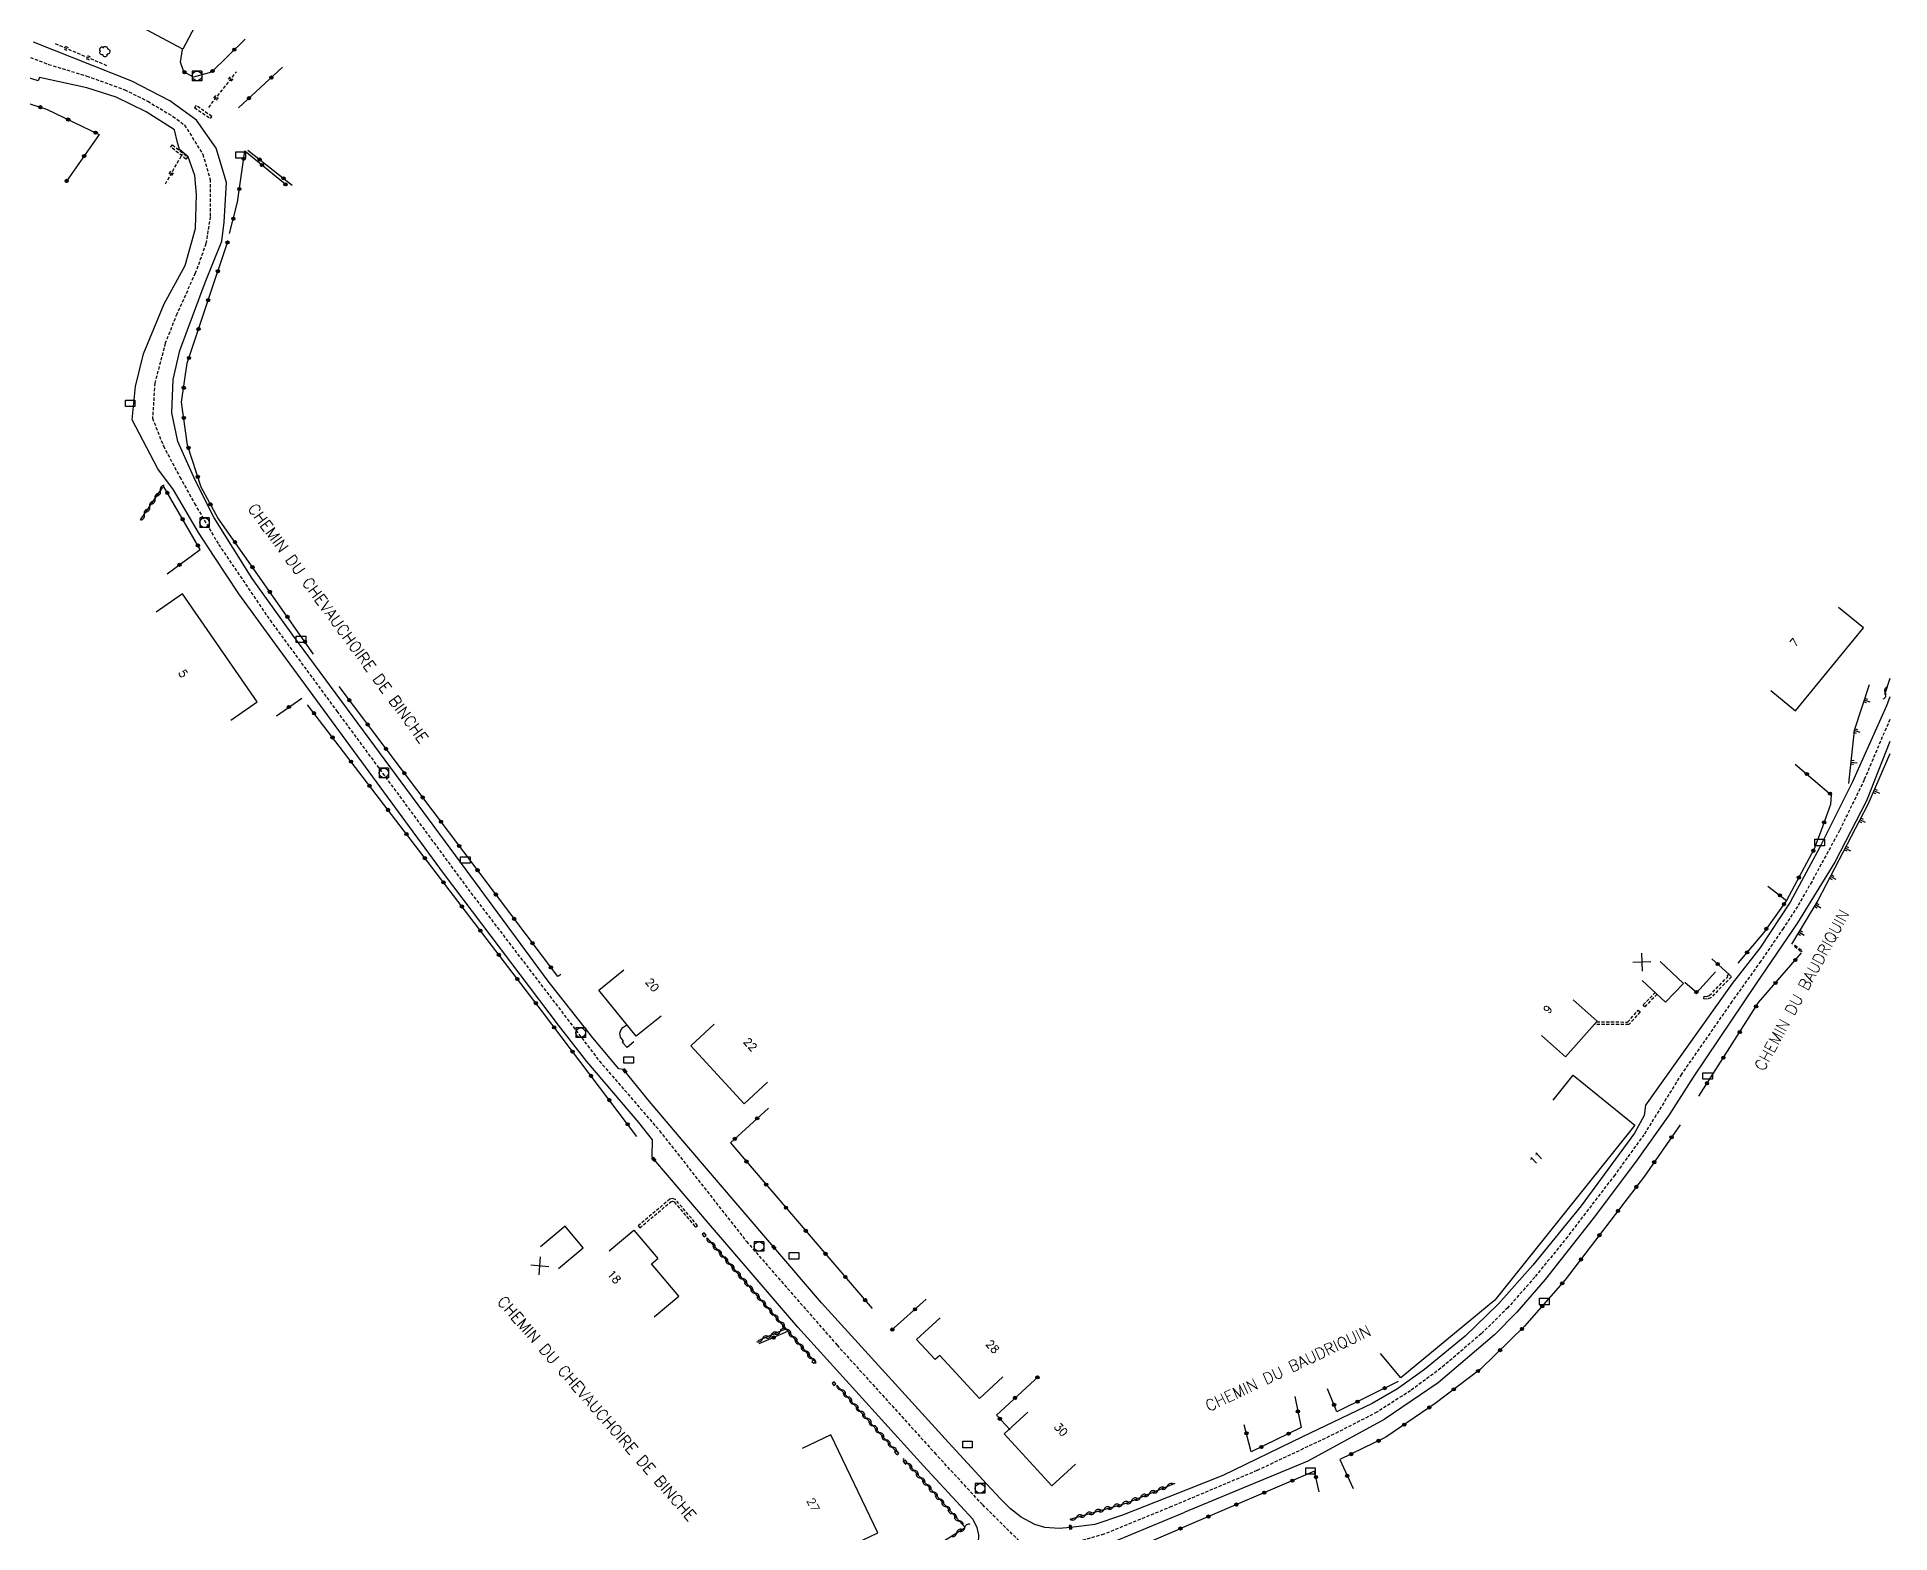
# Model space of a CAD drawing. Header units: millimetres. Extents: x 133000 to 134000, y 143000 to 144000.
# Drawn here: x 133710.6 to 134000, y 143188.6 to 143422.2 of the extents above; entities that cross this region are included whole.
import ezdxf
from ezdxf.enums import TextEntityAlignment as Align

# ---------------------------------------------------------------- set-up
doc = ezdxf.new("R2010")
doc.units = ezdxf.units.MM
doc.linetypes.add('DASHED', pattern=[0.75, 0.5, -0.25])
doc.layers.get('0').update_dxf_attribs({"linetype": 'CONTINUOUS'})
for name, color, linetype in [('W0001', 6, 'DASHED'), ('W0008', 7, 'CONTINUOUS'), ('W0100', 7, 'CONTINUOUS'), ('W0105', 7, 'CONTINUOUS'), ('W0112', 1, 'DASHED'), ('W0211', 2, 'CONTINUOUS'), ('W0220', 5, 'DASHED'), ('W0300', 7, 'CONTINUOUS'), ('W0310', 3, 'CONTINUOUS'), ('W0322', 7, 'CONTINUOUS'), ('W0400', 7, 'CONTINUOUS'), ('W0420', 7, 'CONTINUOUS'), ('W0989', 7, 'CONTINUOUS'), ('W0991', 7, 'CONTINUOUS'), ('W1471', 7, 'CONTINUOUS')]:
    doc.layers.add(name, color=color, linetype=linetype)
doc.styles.get("Standard").update_dxf_attribs({"font": 'romans.shx', "width": 0.85})

# ---------------------------------------------------------------- blocks, each defined once
blk = doc.blocks.new('T400')
for p, q in [((-0.15, 0.3), (0.15, 0.3)), ((-0.15, -0.25), (-0.15, 0.3)), ((-0.15, 0.15), (0.15, 0.15)), ((-0.15, 0), (0.15, 0)), ((0.15, 0.3), (0.15, -0.25)), ((-0.15, -0.15), (0.15, -0.15)), ((-0.15, -0.25), (-0.15, -0.3)), ((-0.15, -0.3), (0.15, -0.3)), ((0.15, -0.3), (0.15, -0.25))]:
    blk.add_line(p, q)
blk = doc.blocks.new('T420')
for p, q in [((0.75, 0.75), (-0.75, 0.75)), ((-0.75, 0.75), (-0.75, -0.75)), ((0.75, 0.75), (0.75, -0.75)), ((0.75, -0.75), (-0.75, -0.75))]:
    blk.add_line(p, q)
blk.add_ellipse((0, 0), major_axis=(-0.53, 0.53), ratio=1, start_param=3.926991, end_param=10.210176)
blk = doc.blocks.new('T1471')
at = {"color": 0, "linetype": 'Continuous', "flags": 128}
blk.add_lwpolyline([(-0.75, -0.5), (-0.75, 0.5), (0.75, 0.5), (0.75, -0.5), (-0.75, -0.5)], dxfattribs=at)
blk = doc.blocks.new('t310o')
at = {"color": 0, "linetype": 'Continuous'}
for centre, start, end in [((-0.5, 0.38), 216.8699, 323.1304), ((0.5, -0.37), 36.8699, 143.1303)]:
    blk.add_arc(centre, 0.625, start, end, dxfattribs=at)
blk = doc.blocks.new('t322o')
at = {"color": 0, "linetype": 'Continuous'}
for radius in [0.25, 0.15]:
    blk.add_circle((0, 0), radius, dxfattribs=at)
blk = doc.blocks.new('t220o')
at = {"color": 0, "linetype": 'Continuous'}
for p, q in [((-0.25, 0.25), (0.25, 0.25)), ((-0.25, -0.25), (0.25, -0.25))]:
    blk.add_line(p, q, dxfattribs=at)
blk = doc.blocks.new('t211o')
at = {"color": 0, "linetype": 'Continuous'}
for p, q in [((-0.29, 0.5), (-0.29, 0)), ((0, 1), (0, 0)), ((0.29, 0.5), (0.29, 0))]:
    blk.add_line(p, q, dxfattribs=at)
blk = doc.blocks.new('t991o')
at = {"color": 0, "linetype": 'Continuous'}
for p, q in [((-1, 1), (1, -1)), ((-1, -1), (1, 1))]:
    blk.add_line(p, q, dxfattribs=at)
blk = doc.blocks.new('T300')
for p, q in [((-0.8, 0.51), (-0.86, 0.34)), ((-0.86, 0.34), (-0.86, 0.17)), ((-0.86, 0.17), (-0.74, 0.06)), ((-0.69, 0.63), (-0.8, 0.51)), ((-0.8, -0.06), (-0.74, 0.06)), ((-0.74, 0.06), (-0.69, 0.11)), ((-0.57, 0.69), (-0.69, 0.63)), ((-0.46, 0.69), (-0.57, 0.69)), ((-0.29, 0.63), (-0.46, 0.69)), ((-0.29, 0.63), (-0.17, 0.74)), ((-0.23, 0.57), (-0.29, 0.63)), ((-0.17, 0.74), (-0.06, 0.8)), ((-0.06, 0.8), (0.06, 0.8)), ((0.06, 0.8), (0.23, 0.74)), ((0.23, 0.74), (0.34, 0.63)), ((0.34, 0.63), (0.4, 0.51)), ((0.46, 0.46), (0.34, 0.46)), ((0.4, 0.51), (0.4, 0.46)), ((0.57, 0.4), (0.46, 0.46)), ((0.57, 0.4), (0.69, 0.29)), ((0.69, 0.29), (0.74, 0.17)), ((0.74, 0.06), (0.69, -0.17)), ((0.74, 0.17), (0.74, 0.06)), ((-0.8, -0.17), (-0.8, -0.06)), ((-0.8, -0.23), (-0.8, -0.17)), ((-0.74, -0.34), (-0.8, -0.23)), ((-0.69, -0.4), (-0.74, -0.34)), ((-0.51, -0.46), (-0.69, -0.4)), ((-0.4, -0.46), (-0.51, -0.46)), ((-0.4, -0.46), (-0.34, -0.46)), ((-0.34, -0.46), (-0.34, -0.4)), ((-0.34, -0.51), (-0.34, -0.46)), ((-0.29, -0.63), (-0.34, -0.51)), ((-0.17, -0.74), (-0.29, -0.63)), ((-0.06, -0.8), (-0.17, -0.74)), ((0.06, -0.8), (-0.06, -0.8)), ((0.17, -0.74), (0.06, -0.8)), ((0.23, -0.69), (0.17, -0.74)), ((0.29, -0.46), (0.23, -0.46)), ((0.29, -0.63), (0.23, -0.69)), ((0.46, -0.4), (0.29, -0.46)), ((0.34, -0.51), (0.29, -0.63)), ((0.34, -0.51), (0.34, -0.46)), ((0.57, -0.34), (0.46, -0.4)), ((0.63, -0.29), (0.57, -0.34)), ((0.69, -0.17), (0.63, -0.29))]:
    blk.add_line(p, q)

msp = doc.modelspace()

# ---------------------------------------------------------------- linework, layer by layer
at = {"layer": 'W0001'}
for points in [[(133705.36, 143420.64), (133712.4, 143417.94), (133718.37, 143416.12), (133724.3, 143413.98), (133727.9, 143412.18), (133731.84, 143409.81), (133733.66, 143408.46), (133736.49, 143403.89), (133737.65, 143399.98), (133737.65, 143394.15), (133736.99, 143389.93), (133735.32, 143385.31), (133732.44, 143378.95), (133730.63, 143374.38), (133729.01, 143368.16), (133728.64, 143362.69), (133730.34, 143358.34), (133732.91, 143353.48), (133735.21, 143349.35), (133738.97, 143342.96), (133747, 143331.13), (133757.44, 143316.91), (133778.38, 143288.54), (133798.45, 143262.27), (133807.85, 143251.39), (133821.42, 143234.1), (133835.56, 143217.92), (133850.99, 143200.89)], [(134000, 143315.62), (133998.81, 143312.92), (133995.98, 143306.2), (133992.13, 143298.29), (133987.78, 143290.3), (133985.57, 143286.43), (133983.34, 143283.01), (133979.8, 143277.85), (133975.32, 143271.58), (133967.44, 143260.24), (133961.58, 143250.79), (133957.01, 143244.49), (133949.63, 143234.85), (133944.53, 143228.53), (133940.32, 143223.77), (133936.17, 143219.7), (133929.85, 143214.3), (133925.11, 143210.8), (133919.87, 143207.45), (133913.14, 143204), (133901.11, 143198.32), (133887.8, 143192.71)], [(133874.45, 143162), (133872.43, 143174.39), (133871.32, 143178.07), (133866.13, 143185.24), (133858.27, 143193.01), (133850.99, 143200.89)], [(133887.8, 143192.71), (133877.23, 143188.39), (133866.13, 143185.24), (133855.6, 143181.19), (133818.55, 143166.5), (133782.76, 143149.81), (133755.21, 143136.94), (133717.74, 143119.2), (133695.43, 143107.93), (133687.55, 143103.32), (133682.26, 143099.89), (133676.92, 143095.24), (133663.41, 143083.18)]]:
    msp.add_lwpolyline(points, dxfattribs=at)
at = {"layer": 'W0008'}
for points in [[(133852.94, 143202.7), (133833.13, 143224.53), (133825.68, 143233.2), (133811.48, 143249.83), (133806.26, 143255.98), (133802.42, 143260.72), (133802.17, 143260.99), (133801.5, 143261.07), (133797.4, 143265.89), (133790.46, 143274.77), (133776.88, 143293.16), (133750.57, 143328.79), (133744.2, 143337.67), (133738.29, 143347.1), (133735.31, 143352.98), (133732.6, 143359.05), (133731.64, 143363.53), (133731.86, 143368.7), (133732.89, 143373.26), (133736.89, 143383.85), (133739.49, 143390.32), (133739.82, 143393.27), (133740.2, 143399.51), (133738.61, 143404.86), (133735.53, 143409.2), (133731.33, 143412.23), (133725.4, 143415.29), (133710.04, 143421.39)], [(133849.04, 143199.08), (133829.41, 143220.75), (133815.47, 143236.95), (133806.93, 143246.96), (133806.67, 143247.32), (133806.75, 143249.96), (133804.58, 143252.7), (133796.47, 143262.21), (133792.03, 143267.9), (133774.11, 143291.64), (133747.83, 143327.4), (133742.11, 143335.26), (133738.25, 143341.1), (133735.83, 143344.83), (133731.93, 143351.5), (133729.48, 143354.76), (133725.46, 143362.4), (133725.98, 143367.62), (133727.24, 143372.73), (133730.46, 143380.52), (133733.72, 143386.53), (133735.36, 143392.3), (133735.53, 143397.6), (133735.26, 143400.59), (133734.19, 143403.5), (133732.88, 143404.64), (133732.55, 143405.76), (133732.07, 143407.71), (133727.65, 143410.51), (133722.96, 143412.8), (133718.37, 143414.28), (133711.01, 143415.9), (133710.78, 143415.36), (133707.2, 143416.49)], [(134000, 143319.17), (133999.47, 143317.75), (133994.17, 143305.9), (133989.03, 143295.69), (133984.41, 143287.1), (133979.66, 143279.92), (133975.38, 143274.38), (133961.81, 143255.41), (133961.64, 143253.77), (133960.11, 143251.05), (133951.77, 143239.7), (133944.21, 143230.39), (133938.86, 143224.39), (133933.66, 143219.31), (133927.33, 143214.11), (133923.11, 143211.1), (133919.14, 143208.79), (133908.23, 143203.58), (133895.82, 143197.58), (133887.26, 143194.17)], [(134000, 143312.21), (133996.34, 143302.95), (133991.37, 143293.36), (133985.58, 143283.85), (133979.12, 143274.4), (133969.25, 143259.79), (133965.53, 143253.89), (133960.25, 143246.48), (133953.64, 143237.71), (133946.17, 143228.16), (133941.74, 143223.05), (133938.24, 143219.53), (133929.42, 143212.02), (133921.02, 143206.33), (133909.1, 143199.82), (133889.86, 143191.82)], [(133887.26, 143194.17), (133880.12, 143191.38), (133875.82, 143189.91), (133873.31, 143189.58), (133872.01, 143189.45), (133870.27, 143189.31), (133868.02, 143189.44), (133866.44, 143189.89), (133864.33, 143191.04), (133862.67, 143192.36), (133861.08, 143193.9), (133858.88, 143196.26), (133852.94, 143202.7)], [(133849.04, 143199.08), (133856.74, 143190.73), (133857.41, 143189.44), (133857.67, 143188.28), (133857.62, 143187.04), (133857.28, 143185.84), (133856.68, 143184.87), (133855.5, 143183.88), (133852.52, 143182.68), (133852.52, 143182.68), (133842.78, 143178.86), (133833.52, 143175.25), (133816.82, 143168.04), (133814.08, 143166.78), (133775.47, 143148.77), (133766.67, 143144.64), (133745.86, 143134.86), (133719.9, 143122.64), (133719.34, 143122.37), (133710.48, 143118.07)], [(133876.05, 143162.3), (133875.52, 143167.04), (133874.65, 143173.26), (133873.65, 143178.27), (133873.89, 143181.48), (133875.08, 143183.87), (133876.76, 143185.7), (133878.86, 143187.23), (133889.86, 143191.82)]]:
    msp.add_lwpolyline(points, dxfattribs=at)
at = {"layer": 'W0100'}
for p, q in [((133981.38, 143320.16), (133985.25, 143317)), ((133806.56, 143230.62), (133807.54, 143231.45)), ((133810.83, 143225.58), (133806.56, 143230.62)), ((133807.01, 143222.35), (133810.83, 143225.58))]:
    msp.add_line(p, q, dxfattribs=at)
for points in [[(133735.73, 143424.71), (133733.37, 143420.3), (133710.01, 143432.78), (133714.29, 143441.28), (133710.46, 143443.27), (133717.56, 143456.87), (133721.99, 143454.56)], [(133740.89, 143315.52), (133745.01, 143318.37), (133733.34, 143335.23), (133729.23, 143332.38)], [(133985.25, 143317), (133995.85, 143329.96), (133991.97, 143333.13)], [(133808.07, 143269.32), (133804.19, 143266.17), (133798.35, 143273.36), (133802.23, 143276.51)], [(133964.11, 143277.85), (133967.75, 143274.42), (133964.96, 143271.46), (133961.32, 143274.89)], [(133950.53, 143271.84), (133954.27, 143268.52), (133949.32, 143262.94), (133945.58, 143266.26)], [(133824.71, 143259.01), (133821.03, 143255.61), (133812.7, 143264.64), (133816.37, 143268.03)], [(133947.38, 143256.18), (133950.52, 143260.06), (133960.14, 143252.27), (133938.29, 143224.93), (133923.6, 143212.79), (133920.42, 143216.64)], [(133792.07, 143229.91), (133795.91, 143233.12), (133793.09, 143236.48), (133789.26, 143233.27)], [(133799.98, 143232.64), (133803.8, 143235.86), (133807.54, 143231.45)], [(133861.47, 143212.96), (133857.79, 143209.58), (133851.6, 143216.29), (133850.89, 143215.66), (133847.98, 143218.79), (133851.64, 143222.2)], [(133872.8, 143199.32), (133869.12, 143195.94), (133861.65, 143204.06), (133865.34, 143207.45), (133865.34, 143207.45), (133865.34, 143207.45), (133865.34, 143207.45), (133865.34, 143207.45), (133865.34, 143207.45), (133865.34, 143207.45), (133865.34, 143207.45), (133865.34, 143207.45), (133865.34, 143207.45), (133865.34, 143207.45), (133865.34, 143207.45), (133865.34, 143207.45), (133865.34, 143207.45), (133865.34, 143207.45), (133865.34, 143207.45), (133865.34, 143207.45), (133865.34, 143207.45), (133865.34, 143207.45), (133865.34, 143207.45), (133865.34, 143207.45), (133865.34, 143207.45), (133865.34, 143207.45), (133865.34, 143207.45), (133865.34, 143207.45), (133865.34, 143207.45), (133865.34, 143207.45), (133865.34, 143207.45), (133865.34, 143207.45), (133865.34, 143207.45), (133865.34, 143207.45), (133865.34, 143207.45), (133865.34, 143207.45), (133865.34, 143207.45), (133865.34, 143207.45), (133865.34, 143207.45), (133865.34, 143207.45), (133865.34, 143207.45), (133865.34, 143207.45), (133865.34, 143207.45), (133865.34, 143207.45), (133865.34, 143207.45), (133865.34, 143207.45), (133865.34, 143207.45), (133865.34, 143207.45), (133865.34, 143207.45), (133865.34, 143207.45), (133865.34, 143207.45), (133865.34, 143207.45), (133865.34, 143207.45), (133865.34, 143207.45), (133865.34, 143207.45), (133865.34, 143207.45), (133865.34, 143207.45), (133865.34, 143207.45), (133865.34, 143207.45), (133865.34, 143207.45), (133865.34, 143207.45), (133865.34, 143207.45), (133865.34, 143207.45), (133865.34, 143207.45), (133865.34, 143207.45), (133865.34, 143207.45), (133865.34, 143207.45), (133865.34, 143207.45), (133865.34, 143207.45), (133865.34, 143207.45), (133865.34, 143207.45), (133865.34, 143207.45), (133865.34, 143207.45), (133865.34, 143207.45), (133865.34, 143207.45), (133865.34, 143207.45), (133865.34, 143207.45), (133865.34, 143207.45), (133865.34, 143207.45), (133865.34, 143207.45), (133865.34, 143207.45), (133865.34, 143207.45), (133865.34, 143207.45), (133865.34, 143207.45), (133865.34, 143207.45), (133865.34, 143207.45), (133865.34, 143207.45), (133865.34, 143207.45), (133865.34, 143207.45), (133865.34, 143207.45), (133865.34, 143207.45), (133865.34, 143207.45), (133865.34, 143207.45), (133865.34, 143207.45), (133865.34, 143207.45), (133865.34, 143207.45), (133865.34, 143207.45), (133865.34, 143207.45), (133865.34, 143207.45), (133865.34, 143207.45), (133865.34, 143207.45), (133865.34, 143207.45), (133865.34, 143207.45), (133865.34, 143207.45), (133865.34, 143207.45), (133865.34, 143207.45), (133865.34, 143207.45), (133865.34, 143207.45), (133865.34, 143207.45), (133865.34, 143207.45), (133865.34, 143207.45), (133865.34, 143207.45), (133865.34, 143207.45), (133865.34, 143207.45), (133865.34, 143207.45), (133865.34, 143207.45), (133865.34, 143207.45), (133865.34, 143207.45), (133865.34, 143207.45), (133865.34, 143207.45)], [(133837.43, 143186.45), (133841.94, 143188.61), (133834.61, 143203.92), (133830.1, 143201.76)]]:
    msp.add_lwpolyline(points, dxfattribs=at)
at = {"layer": 'W0105'}
msp.add_line((133803.82, 143265.29), (133802.77, 143264.38), dxfattribs=at)
msp.add_lwpolyline([(133802.77, 143264.38), (133802.01, 143265.25), (133802.19, 143265.38), (133801.73, 143266.02), (133801.63, 143266.62), (133801.84, 143267.2), (133802.12, 143267.53), (133802.72, 143267.93)], dxfattribs=at)
at = {"layer": 'W0112'}
for p, q in [((133735.22, 143411.18), (133737.69, 143409.48)), ((133737.69, 143409.48), (133737.92, 143409.81)), ((133731.76, 143405.35), (133734.12, 143403.46)), ((133734.12, 143403.46), (133733.87, 143403.15)), ((133985.2, 143280.39), (133986.25, 143279.52)), ((133986.25, 143279.52), (133986.13, 143279.35)), ((133961.45, 143271.05), (133963.33, 143272.99)), ((133961.73, 143270.77), (133961.45, 143271.05)), ((133963.62, 143272.72), (133961.73, 143270.77)), ((133971.43, 143271.95), (133970.93, 143272)), ((133959.2, 143267.98), (133953.83, 143268.02)), ((133954.18, 143268.41), (133959.02, 143268.38)), ((133960.98, 143269.95), (133959.2, 143267.98)), ((133809.46, 143240.72), (133804.48, 143236.54)), ((133814.79, 143235.44), (133814.48, 143235.19)), ((133815.1, 143235.07), (133814.79, 143235.44)), ((133831.93, 143215.66), (133831.64, 143215.39)), ((133832.21, 143215.34), (133831.93, 143215.66)), ((133835.09, 143212.21), (133834.78, 143211.95)), ((133835.37, 143211.89), (133835.09, 143212.21)), ((133844.84, 143201.5), (133844.53, 143201.25)), ((133845.21, 143201.05), (133844.84, 143201.5)), ((133846.15, 143200.02), (133845.86, 143199.75)), ((133846.51, 143199.61), (133846.15, 143200.02))]:
    msp.add_line(p, q, dxfattribs=at)
for points in [[(133737.92, 143409.81), (133735.45, 143411.51), (133735.22, 143411.18)], [(133733.87, 143403.15), (133731.51, 143405.04), (133731.76, 143405.35)], [(133985.2, 143280.39), (133985.08, 143280.21), (133986.13, 143279.35)], [(133970.93, 143272), (133970.97, 143272.4), (133971.38, 143272.36), (133971.79, 143272.5), (133974.67, 143275.45)], [(133974.85, 143275.84), (133975.24, 143275.45), (133972.01, 143272.16), (133971.43, 143271.95)], [(133974.67, 143275.45), (133974.56, 143275.56), (133974.85, 143275.84)], [(133959.02, 143268.38), (133960.69, 143270.21), (133960.98, 143269.95)], [(133804.48, 143236.54), (133804.73, 143236.23), (133809.63, 143240.35), (133809.85, 143240.39), (133810.12, 143240.28)], [(133813.78, 143236.6), (133810.36, 143240.61), (133809.9, 143240.8), (133809.46, 143240.72)], [(133810.12, 143240.28), (133813.47, 143236.34), (133813.78, 143236.6)], [(133814.48, 143235.19), (133814.8, 143234.81), (133815.1, 143235.07)], [(133831.64, 143215.39), (133831.91, 143215.08), (133832.21, 143215.34)], [(133834.78, 143211.95), (133835.06, 143211.63), (133835.37, 143211.89)], [(133844.53, 143201.25), (133844.9, 143200.8), (133845.21, 143201.05)], [(133845.86, 143199.75), (133846.22, 143199.35), (133846.51, 143199.61)]]:
    msp.add_lwpolyline(points, dxfattribs=at)
at = {"layer": 'W0211'}
for points in [[(133996.73, 143321.02), (133994.4, 143313.89), (133993.54, 143305.61)], [(134000, 143310.26), (133996.55, 143302.35), (133988.76, 143287.38), (133984.64, 143280.53)]]:
    msp.add_lwpolyline(points, dxfattribs=at)
at = {"layer": 'W0220'}
for p, q in [((133713.43, 143421.2), (133721.51, 143417.75)), ((133737.42, 143411.22), (133741.77, 143416.79)), ((133730.65, 143399.28), (133733.3, 143403.9))]:
    msp.add_line(p, q, dxfattribs=at)
at = {"layer": 'W0310'}
for p, q in [((133726.79, 143346.8), (133730.25, 143351.89)), ((133827.59, 143220.49), (133823.16, 143218.58)), ((133835.54, 143211.68), (133844.65, 143201.46))]:
    msp.add_line(p, q, dxfattribs=at)
for points in [[(134000, 143322.01), (133999.15, 143319.48)], [(133815.2, 143234.69), (133827.58, 143220.49), (133831.71, 143215.68)], [(133830.27, 143183.81), (133830.27, 143183.81), (133830.27, 143183.81), (133830.27, 143183.81), (133830.27, 143183.81), (133830.27, 143183.81), (133830.27, 143183.81), (133830.27, 143183.81), (133830.27, 143183.81), (133830.27, 143183.81), (133830.27, 143183.81), (133830.27, 143183.81), (133830.27, 143183.81), (133830.27, 143183.81), (133830.27, 143183.81), (133830.27, 143183.81), (133832.7, 143177.57), (133842.07, 143180.98), (133855.54, 143189.42), (133846.55, 143199.48)], [(133871.99, 143190.73), (133871.99, 143190.73), (133871.99, 143190.73), (133871.99, 143190.73), (133871.99, 143190.73), (133871.99, 143190.73), (133871.99, 143190.73), (133871.99, 143190.73), (133871.99, 143190.73), (133871.99, 143190.73), (133871.99, 143190.73), (133871.99, 143190.73), (133871.99, 143190.73), (133871.99, 143190.73), (133871.99, 143190.73), (133871.99, 143190.73), (133871.99, 143190.73), (133871.99, 143190.73), (133880.89, 143193.32), (133888.38, 143196.36)], [(133871.99, 143190.73), (133871.99, 143190.73), (133871.99, 143190.73), (133871.99, 143190.73), (133871.99, 143190.73), (133871.99, 143190.73), (133871.99, 143190.73), (133871.99, 143190.73), (133871.99, 143190.73), (133871.99, 143190.73), (133871.99, 143190.73), (133871.99, 143190.73), (133871.99, 143190.73), (133871.99, 143190.73), (133871.99, 143190.73), (133871.99, 143190.73), (133871.99, 143190.73), (133871.99, 143190.73), (133871.99, 143190.73), (133871.99, 143190.73), (133871.99, 143190.73), (133871.99, 143190.73), (133871.99, 143190.73), (133871.99, 143190.73), (133871.99, 143190.73), (133871.99, 143190.73), (133871.99, 143190.73), (133871.99, 143190.73), (133871.99, 143190.73), (133871.99, 143190.73), (133871.99, 143190.73), (133871.99, 143190.73), (133871.99, 143190.73), (133871.99, 143190.73), (133871.99, 143190.73), (133871.99, 143190.73), (133871.99, 143190.73), (133871.99, 143190.73), (133871.99, 143190.73), (133871.99, 143190.73), (133871.99, 143190.73), (133871.99, 143190.73), (133871.99, 143190.73), (133871.99, 143190.73), (133871.99, 143190.73), (133871.99, 143190.73), (133871.99, 143190.73), (133871.99, 143190.73), (133871.99, 143190.73), (133871.99, 143190.73), (133871.99, 143190.73), (133871.99, 143190.73), (133871.99, 143190.73), (133871.99, 143190.73), (133871.99, 143190.73), (133871.99, 143190.73), (133871.99, 143190.73), (133871.99, 143190.73), (133871.99, 143190.73), (133871.99, 143190.73), (133871.99, 143190.73), (133871.99, 143190.73), (133871.99, 143190.73), (133871.99, 143190.73), (133871.99, 143190.73), (133871.99, 143190.73), (133871.99, 143190.73), (133871.99, 143190.73), (133871.99, 143190.73), (133871.99, 143190.73), (133871.99, 143190.73), (133871.99, 143190.73), (133871.99, 143190.73), (133871.99, 143190.73), (133871.99, 143190.73), (133871.99, 143190.73), (133871.99, 143190.73), (133871.99, 143190.73), (133871.99, 143190.73), (133871.99, 143190.73), (133871.99, 143190.73), (133871.99, 143190.73), (133871.99, 143190.73), (133871.99, 143190.73), (133871.99, 143190.73), (133871.99, 143190.73), (133871.99, 143190.73), (133871.99, 143190.73), (133871.99, 143190.73), (133871.99, 143190.73), (133871.99, 143190.73), (133871.99, 143190.73), (133871.99, 143190.73), (133871.99, 143190.73), (133871.99, 143190.73), (133871.99, 143190.73), (133871.99, 143190.73), (133871.99, 143190.73), (133871.99, 143190.73), (133871.99, 143190.73), (133871.99, 143190.73)]]:
    msp.add_lwpolyline(points, dxfattribs=at)
at = {"layer": 'W0322'}
for p, q in [((133748.96, 143417.48), (133742.07, 143411.14)), ((133743.51, 143404.54), (133750.45, 143399.08)), ((133753.81, 143325.83), (133738.83, 143347.14)), ((133748, 143316.21), (133751.94, 143318.97)), ((133980.93, 143289.6), (133983.87, 143287.37)), ((133974.85, 143275.84), (133972.18, 143278.27)), ((133849.5, 143225.1), (133844.03, 143220.21)), ((133827.84, 143220.04), (133823.35, 143218.11))]:
    msp.add_line(p, q, dxfattribs=at)
for points in [[(133743.12, 143421.89), (133737.83, 143416.71), (133735.06, 143415.96), (133733.52, 143416.77), (133733.01, 143418.29), (133733.35, 143420.31)], [(133649.17, 143382.77), (133646.76, 143387.36), (133670.28, 143396.16), (133678.92, 143399.99), (133684.42, 143403.02), (133689.5, 143406.35), (133694.78, 143410.18), (133701.93, 143415.83), (133704.82, 143414.91), (133706.52, 143412.73), (133712.09, 143410.93), (133720.32, 143407.01), (133715.22, 143399.71)], [(133740.69, 143391.52), (133741.91, 143396.41), (133743.05, 143404.43), (133749.66, 143399)], [(133738.83, 143347.14), (133736.22, 143351.92), (133734.12, 143358.46), (133733.19, 143365.18), (133734.08, 143371.29), (133736.92, 143379.87), (133740.45, 143390.43)], [(133730.95, 143338.39), (133736.1, 143342.16), (133730.36, 143352.06)], [(133792.42, 143275.79), (133791.94, 143275.48), (133757.78, 143320.76)], [(133804.3, 143250.52), (133789.53, 143269.99), (133772.28, 143292.55), (133752.86, 143317.93)], [(133985.22, 143308.67), (133990.83, 143303.88), (133990.74, 143302.35), (133989.31, 143298.45), (133988.18, 143295.41), (133983.87, 143287.37), (133980.23, 143282.29), (133976.26, 143277.55)], [(133970.15, 143256.82), (133979.48, 143271.41), (133986.21, 143279.21)], [(133967.98, 143274.62), (133969.85, 143272.98), (133972.74, 143276.24)], [(133824.84, 143254.95), (133818.91, 143249.5), (133841.05, 143223.66)], [(133967.24, 143252.34), (133961.68, 143244.3), (133949.29, 143228.12), (133942.95, 143220.86), (133936.04, 143214.17), (133928.95, 143208.8), (133921.29, 143203.55), (133914.09, 143200.05), (133916.15, 143195.52)], [(133862.6, 143204.67), (133860.44, 143207.01), (133867.06, 143213.08), (133867.06, 143213.08), (133867.06, 143213.08), (133867.06, 143213.08), (133867.06, 143213.08), (133867.06, 143213.08), (133867.06, 143213.08), (133867.06, 143213.08), (133867.06, 143213.08), (133867.06, 143213.08), (133867.06, 143213.08), (133867.06, 143213.08), (133867.06, 143213.08), (133867.06, 143213.08), (133867.06, 143213.08), (133867.06, 143213.08), (133867.06, 143213.08), (133867.06, 143213.08), (133867.06, 143213.08), (133867.06, 143213.08), (133867.06, 143213.08), (133867.06, 143213.08), (133867.06, 143213.08), (133867.06, 143213.08), (133867.06, 143213.08), (133867.06, 143213.08), (133867.06, 143213.08), (133867.06, 143213.08), (133867.06, 143213.08), (133867.06, 143213.08), (133867.06, 143213.08), (133867.06, 143213.08), (133867.06, 143213.08), (133867.06, 143213.08), (133867.06, 143213.08), (133867.06, 143213.08), (133867.06, 143213.08), (133867.06, 143213.08), (133867.06, 143213.08), (133867.06, 143213.08), (133867.06, 143213.08), (133867.06, 143213.08), (133867.06, 143213.08), (133867.06, 143213.08), (133867.06, 143213.08), (133867.06, 143213.08), (133867.06, 143213.08), (133867.06, 143213.08), (133867.06, 143213.08), (133867.06, 143213.08), (133867.06, 143213.08), (133867.06, 143213.08), (133867.06, 143213.08), (133867.06, 143213.08), (133867.06, 143213.08), (133867.06, 143213.08), (133867.06, 143213.08), (133867.06, 143213.08), (133867.06, 143213.08), (133867.06, 143213.08), (133867.06, 143213.08), (133867.06, 143213.08), (133867.06, 143213.08), (133867.06, 143213.08), (133867.06, 143213.08), (133867.06, 143213.08), (133867.06, 143213.08), (133867.06, 143213.08), (133867.06, 143213.08), (133867.06, 143213.08), (133867.06, 143213.08), (133867.06, 143213.08), (133867.06, 143213.08), (133867.06, 143213.08), (133867.06, 143213.08), (133867.06, 143213.08), (133867.06, 143213.08), (133867.06, 143213.08), (133867.06, 143213.08), (133867.06, 143213.08), (133867.06, 143213.08), (133867.06, 143213.08), (133867.06, 143213.08), (133867.06, 143213.08), (133867.06, 143213.08), (133867.06, 143213.08), (133867.06, 143213.08), (133867.06, 143213.08), (133867.06, 143213.08), (133867.06, 143213.08), (133867.06, 143213.08), (133867.06, 143213.08), (133867.06, 143213.08), (133867.06, 143213.08), (133867.06, 143213.08), (133867.06, 143213.08), (133867.06, 143213.08), (133867.06, 143213.08), (133867.06, 143213.08)], [(133867.06, 143213.08), (133867.06, 143213.08), (133867.06, 143213.08), (133867.06, 143213.08), (133867.06, 143213.08), (133867.06, 143213.08), (133867.06, 143213.08), (133867.06, 143213.08), (133867.06, 143213.08), (133867.06, 143213.08), (133867.06, 143213.08), (133867.06, 143213.08), (133867.06, 143213.08), (133867.06, 143213.08), (133867.06, 143213.08), (133867.06, 143213.08), (133867.06, 143213.08), (133867.06, 143213.08), (133867.06, 143213.08), (133867.06, 143213.08)], [(133907.04, 143209.9), (133908.06, 143205.07), (133900.26, 143201.24), (133899.15, 143205.45)], [(133923.2, 143212.26), (133913.62, 143207.5), (133912.18, 143211.12)], [(133910.86, 143194.99), (133910.15, 143198.24), (133889.1, 143189.25)], [(133890.74, 143190.04), (133890.74, 143190.04), (133890.74, 143190.04), (133890.74, 143190.04), (133890.74, 143190.04), (133890.74, 143190.04), (133890.74, 143190.04), (133890.74, 143190.04), (133890.74, 143190.04), (133890.74, 143190.04), (133890.74, 143190.04), (133890.74, 143190.04), (133890.74, 143190.04), (133890.74, 143190.04), (133890.74, 143190.04), (133890.74, 143190.04), (133890.74, 143190.04), (133890.74, 143190.04), (133890.74, 143190.04), (133890.74, 143190.04)], [(133880.09, 143185.37), (133889.1, 143189.25), (133889.1, 143189.25), (133889.1, 143189.25), (133889.1, 143189.25), (133889.1, 143189.25), (133889.1, 143189.25), (133889.1, 143189.25), (133889.1, 143189.25), (133889.1, 143189.25), (133889.1, 143189.25), (133889.1, 143189.25), (133889.1, 143189.25), (133889.1, 143189.25), (133889.1, 143189.25), (133889.1, 143189.25), (133889.1, 143189.25), (133889.1, 143189.25), (133889.1, 143189.25), (133889.1, 143189.25), (133889.1, 143189.25), (133889.1, 143189.25), (133889.1, 143189.25), (133889.1, 143189.25), (133889.1, 143189.25), (133889.1, 143189.25), (133889.1, 143189.25), (133889.1, 143189.25), (133889.1, 143189.25), (133889.1, 143189.25), (133889.1, 143189.25), (133889.1, 143189.25), (133889.1, 143189.25), (133889.1, 143189.25), (133889.1, 143189.25), (133889.1, 143189.25), (133889.1, 143189.25), (133889.1, 143189.25), (133889.1, 143189.25), (133889.1, 143189.25), (133889.1, 143189.25), (133889.1, 143189.25), (133889.1, 143189.25), (133889.1, 143189.25), (133889.1, 143189.25), (133889.1, 143189.25), (133889.1, 143189.25), (133889.1, 143189.25), (133889.1, 143189.25), (133889.1, 143189.25), (133889.1, 143189.25), (133889.1, 143189.25), (133889.1, 143189.25), (133889.1, 143189.25), (133889.1, 143189.25), (133889.1, 143189.25), (133889.1, 143189.25), (133889.1, 143189.25), (133889.1, 143189.25), (133889.1, 143189.25), (133889.1, 143189.25), (133889.1, 143189.25), (133889.1, 143189.25), (133889.1, 143189.25), (133889.1, 143189.25), (133889.1, 143189.25), (133889.1, 143189.25), (133889.1, 143189.25), (133889.1, 143189.25), (133889.1, 143189.25), (133889.1, 143189.25), (133889.1, 143189.25), (133889.1, 143189.25), (133889.1, 143189.25), (133889.1, 143189.25), (133889.1, 143189.25), (133889.1, 143189.25), (133889.1, 143189.25), (133889.1, 143189.25), (133889.1, 143189.25), (133889.1, 143189.25), (133889.1, 143189.25), (133889.1, 143189.25), (133889.1, 143189.25), (133889.1, 143189.25), (133889.1, 143189.25), (133889.1, 143189.25), (133889.1, 143189.25), (133889.1, 143189.25), (133889.1, 143189.25), (133889.1, 143189.25), (133889.1, 143189.25), (133889.1, 143189.25), (133889.1, 143189.25), (133889.1, 143189.25), (133889.1, 143189.25), (133889.1, 143189.25)]]:
    msp.add_lwpolyline(points, dxfattribs=at)

# ---------------------------------------------------------------- block references
at = {"layer": 'W0211'}
for p, rotation in [((133995.96, 143318.65), 251.8545299990128), ((133994.4, 143313.89), 251.8545299990128), ((133993.88, 143308.92), 264.0682076986095), ((133997.48, 143304.48), 246.4198606339374), ((133995.31, 143299.98), 242.5268939723073), ((133993.01, 143295.54), 242.5268939723073), ((133990.7, 143291.1), 242.5268939723073), ((133988.35, 143286.69), 238.9293556517393), ((133985.77, 143282.41), 238.9293556517393)]:
    msp.add_blockref('t211o', p, dxfattribs=dict(at, rotation=rotation))
at = {"layer": 'W0220'}
for p, rotation in [((133715.15, 143420.46), 336.8349011994327), ((133718.6, 143418.99), 336.8349011994327), ((133718.6, 143418.99), 336.8349011994327), ((133718.6, 143418.99), 336.8349011994327), ((133718.6, 143418.99), 336.8349011994327), ((133718.6, 143418.99), 336.8349011994327), ((133718.6, 143418.99), 336.8349011994327), ((133740.88, 143415.65), 52.0318127623346), ((133740.88, 143415.65), 52.0318127623346), ((133740.88, 143415.65), 52.0318127623346), ((133740.88, 143415.65), 52.0318127623346), ((133740.88, 143415.65), 52.0318127623346), ((133740.88, 143415.65), 52.0318127623346), ((133738.58, 143412.7), 52.0318127623346), ((133731.58, 143400.91), 60.22705575271332)]:
    msp.add_blockref('t220o', p, dxfattribs=dict(at, rotation=rotation))
at = {"layer": 'W0300'}
msp.add_blockref('T300', (133721.22, 143419.91), dxfattribs=at)
at = {"layer": 'W0310'}
for p, rotation in [((133729.88, 143351.35), 55.83197120857822), ((133728.2, 143348.86), 55.83197120857822), ((133729.04, 143350.11), 55.83197120857822), ((133727.35, 143347.62), 55.83197120857822), ((133999.26, 143319.8), 251.4818612721735), ((133815.86, 143233.94), 311.0924821493807), ((133816.84, 143232.81), 311.0924821493807), ((133817.83, 143231.68), 311.0924821493807), ((133818.81, 143230.55), 311.0924821493807), ((133819.8, 143229.42), 311.0924821493807), ((133820.79, 143228.29), 311.0924821493807), ((133821.77, 143227.15), 311.0924821493807), ((133822.76, 143226.02), 311.0924821493807), ((133823.74, 143224.89), 311.0924821493807), ((133824.73, 143223.76), 311.0924821493807), ((133825.71, 143222.63), 311.0924821493807), ((133826.7, 143221.5), 311.0924821493807), ((133823.91, 143218.9), 203.2843866467244), ((133825.29, 143219.5), 203.2843866467244), ((133826.67, 143220.09), 203.2843866467244), ((133827.68, 143220.37), 310.6101210671843), ((133828.66, 143219.23), 310.6101210671843), ((133829.64, 143218.09), 310.6101210671843), ((133830.61, 143216.96), 310.6101210671843), ((133831.59, 143215.82), 310.6101210671843), ((133836.2, 143210.93), 311.7179795271259), ((133837.2, 143209.82), 311.7179795271259), ((133838.2, 143208.7), 311.7179795271259), ((133839.2, 143207.58), 311.7179795271259), ((133840.2, 143206.46), 311.7179795271259), ((133841.2, 143205.34), 311.7179795271259), ((133842.2, 143204.22), 311.7179795271259), ((133843.19, 143203.1), 311.7179795271259), ((133844.19, 143201.98), 311.7179795271259), ((133846.59, 143199.45), 131.7705136863678), ((133847.59, 143198.33), 131.7705136863678), ((133848.59, 143197.21), 131.7705136863678), ((133849.59, 143196.09), 131.7705136863678), ((133850.59, 143194.97), 131.7705136863678), ((133885.73, 143195.29), 22.1251832272386), ((133887.12, 143195.86), 22.1251832272386), ((133851.58, 143193.85), 131.7705136863678), ((133852.58, 143192.73), 131.7705136863678), ((133877.27, 143192.27), 16.22033343259055), ((133878.71, 143192.69), 16.22033343259055), ((133880.15, 143193.11), 16.22033343259055), ((133881.57, 143193.6), 22.1251832272386), ((133882.96, 143194.16), 22.1251832272386), ((133884.35, 143194.73), 22.1251832272386), ((133853.58, 143191.61), 131.7705136863678), ((133854.58, 143190.49), 131.7705136863678), ((133855.49, 143189.39), 32.04656072366441), ((133872.95, 143191.01), 16.22033343259055), ((133874.39, 143191.43), 16.22033343259055), ((133875.83, 143191.85), 16.22033343259055), ((133854.22, 143188.59), 32.04656072366441)]:
    msp.add_blockref('t310o', p, dxfattribs=dict(at, rotation=rotation))
at = {"layer": 'W0322'}
for p, rotation in [((133741.42, 143420.23), 224.3977865219866), ((133733.64, 143416.71), 152.0958353368302), ((133738.02, 143416.9), 224.3977865219866), ((133747.21, 143415.88), 222.658839457215), ((133743.72, 143412.66), 222.658839457215), ((133711.13, 143411.24), 342.0701017067179), ((133715.46, 143409.32), 334.5308392233818), ((133719.75, 143407.28), 334.5308392233818), ((133717.96, 143403.63), 234.9975319217344), ((133742.87, 143403.18), 81.93483422084039), ((133745.38, 143403.07), 321.7771678900358), ((133745.74, 143402.22), 320.6058998662875), ((133715.23, 143399.74), 234.9975319217344), ((133742.2, 143398.47), 81.93483422084039), ((133749.11, 143400.14), 321.7771678900358), ((133749.41, 143399.2), 320.6058998662875), ((133741.27, 143393.83), 75.93353717362452), ((133740.35, 143390.12), 71.50970371359811), ((133738.84, 143385.62), 71.50970371359811), ((133737.33, 143381.11), 71.50970371359811), ((133735.84, 143376.6), 71.6694183397542), ((133734.34, 143372.09), 71.6694183397542), ((133733.52, 143367.43), 81.73994877137224), ((133733.53, 143362.72), 97.8496404138131), ((133734.26, 143358.04), 107.7892427883697), ((133735.71, 143353.51), 107.7892427883697), ((133730.96, 143351.01), 120.1242296791165), ((133737.69, 143349.22), 118.6918002923636), ((133733.35, 143346.9), 120.1242296791165), ((133735.73, 143342.8), 120.1242296791165), ((133741.52, 143343.32), 125.1131979378341), ((133732.86, 143339.79), 36.1883022222427), ((133744.25, 143339.43), 125.1131979378341), ((133746.98, 143335.55), 125.1131979378341), ((133749.72, 143331.66), 125.1131979378341), ((133752.45, 143327.77), 125.1131979378341), ((133749.94, 143317.57), 35.04939613222432), ((133759.39, 143318.63), 127.0312079528781), ((133753.87, 143316.6), 127.4282210050147), ((133762.25, 143314.84), 127.0312079528781), ((133756.76, 143312.83), 127.4282210050147), ((133765.11, 143311.05), 127.0312079528781), ((133759.65, 143309.05), 127.4282210050147), ((133762.53, 143305.28), 127.4282210050147), ((133767.97, 143307.25), 127.0312079528781), ((133987.03, 143307.12), 319.5058666237542), ((133770.83, 143303.46), 127.0312079528781), ((133990.64, 143304.04), 319.5058666237542), ((133765.42, 143301.51), 127.4282210050147), ((133773.69, 143299.67), 127.0312079528781), ((133989.72, 143299.56), 249.8662432887188), ((133768.31, 143297.74), 127.4282210050147), ((133771.19, 143293.97), 127.4282210050147), ((133776.55, 143295.88), 127.0312079528781), ((133988.03, 143295.13), 241.806383338725), ((133779.41, 143292.09), 127.0312079528781), ((133985.78, 143290.94), 241.806383338725), ((133774.08, 143290.19), 127.4017536791846), ((133782.27, 143288.29), 127.0312079528781), ((133982.82, 143288.17), 322.7699667101052), ((133776.96, 143286.42), 127.4017536791846), ((133983.46, 143286.8), 234.3898393257702), ((133779.85, 143282.65), 127.4017536791846), ((133785.13, 143284.5), 127.0312079528781), ((133980.7, 143282.94), 234.3898393257702), ((133787.99, 143280.71), 127.0312079528781), ((133977.69, 143279.26), 230.0259132993375), ((133782.73, 143278.87), 127.4017536791846), ((133790.86, 143276.92), 127.0312079528781), ((133973.09, 143277.44), 137.70506146734), ((133985.23, 143278.07), 49.15622458090106), ((133785.62, 143275.1), 127.4017536791846), ((133982.13, 143274.48), 49.15622458090106), ((133788.51, 143271.33), 127.4017536791846), ((133969.77, 143273.05), 318.5997296862697), ((133979.1, 143270.83), 57.41834842691743), ((133791.38, 143267.55), 127.1788060456764), ((133976.54, 143266.82), 57.41834842691743), ((133794.25, 143263.76), 127.1788060456764), ((133973.98, 143262.82), 57.41834842691743), ((133797.12, 143259.98), 127.1788060456764), ((133971.43, 143258.82), 57.41834842691743), ((133799.99, 143256.19), 127.1788060456764), ((133823.09, 143253.34), 222.5935099398294), ((133802.86, 143252.41), 127.1788060456764), ((133819.59, 143250.13), 222.5935099398294), ((133965.89, 143250.38), 235.347167084579), ((133821.4, 143246.6), 310.5913974965431), ((133963.19, 143246.48), 235.347167084579), ((133824.49, 143242.99), 310.5913974965431), ((133960.4, 143242.63), 232.5588631201414), ((133827.58, 143239.38), 310.5913974965431), ((133957.52, 143238.86), 232.5588631201414), ((133830.67, 143235.78), 310.5913974965431), ((133954.63, 143235.08), 232.5588631201414), ((133833.76, 143232.17), 310.5913974965431), ((133951.74, 143231.31), 232.5588631201414), ((133836.85, 143228.56), 310.5913974965431), ((133948.82, 143227.57), 228.85496096092), ((133839.94, 143224.95), 310.5913974965431), ((133847.73, 143223.52), 221.8273906916862), ((133945.69, 143223.99), 228.85496096092), ((133825.66, 143219.1), 203.2370568888113), ((133844.19, 143220.35), 221.8273906916862), ((133942.53, 143220.45), 224.0606235127195), ((133939.12, 143217.15), 224.0606235127195), ((133866.85, 143212.89), 42.48530529671037), ((133935.67, 143213.89), 217.1650921723378), ((133863.35, 143209.68), 42.48530529671037), ((133921.08, 143211.2), 206.4308175736703), ((133931.88, 143211.02), 217.1650921723378), ((133907.53, 143207.57), 281.9406683594301), ((133913.19, 143208.59), 111.7357632309578), ((133916.83, 143209.09), 206.4308175736703), ((133928.07, 143208.19), 214.3913660914162), ((133860.99, 143206.42), 132.6950934671691), ((133899.49, 143204.15), 104.7844387028419), ((133906.09, 143204.1), 206.102089160421), ((133924.15, 143205.51), 214.3913660914162), ((133901.83, 143202.01), 206.102089160421), ((133915.86, 143200.91), 205.966060549771), ((133920.13, 143202.99), 205.966060549771), ((133906.66, 143196.75), 203.1360563563609), ((133910.36, 143197.31), 102.3628708481161), ((133915.24, 143197.51), 294.4488125779998), ((133897.92, 143193.02), 203.1360563563609), ((133902.29, 143194.89), 203.1360563563609), ((133893.56, 143191.15), 203.1360563563609), ((133889.19, 143189.29), 203.1360563563609)]:
    msp.add_blockref('t322o', p, dxfattribs=dict(at, rotation=rotation))
at = {"layer": 'W0400'}
for p, rotation in [((133802.42, 143260.72), 218.9720001220703), ((133806.93, 143246.96), 40.47084045297863), ((133825.68, 143233.2), 220.7071533203125), ((133872.01, 143189.45), 185.775688947332)]:
    msp.add_blockref('T400', p, dxfattribs=dict(at, rotation=rotation))
at = {"layer": 'W0420'}
for p in [(133735.6, 143416.14), (133736.76, 143346.37), (133764.77, 143307.29), (133795.5, 143266.71), (133823.37, 143233.33), (133857.89, 143195.54)]:
    msp.add_blockref('T420', p, dxfattribs=at)
at = {"layer": 'W0991'}
for p, rotation in [((133961.26, 143277.74), 226.7455509733223), ((133789.13, 143230.3), 129.9693074820765)]:
    msp.add_blockref('t991o', p, dxfattribs=dict(at, rotation=rotation))
at = {"layer": 'W1471'}
for p in [(133742.41, 143403.77), (133725.15, 143365.01), (133751.85, 143328.15), (133989.04, 143296.42), (133777.5, 143293.69), (133803.03, 143262.45), (133971.54, 143259.96), (133828.85, 143231.87), (133946.01, 143224.74), (133855.93, 143202.4), (133909.5, 143198.28)]:
    msp.add_blockref('T1471', p, dxfattribs=at)

# ---------------------------------------------------------------- texts
at = {"layer": 'W0989'}
for s, rotation, p in [('CHEMIN DU CHEVAUCHOIRE DE BINCHE', 306.2659, (133757.64, 143330.66)), ('CHEMIN DU BAUDRIQUIN', 61.4824, (133986.32, 143273.33)), ('CHEMIN DU CHEVAUCHOIRE DE BINCHE', 311.1316, (133798.04, 143208.02)), ('CHEMIN DU BAUDRIQUIN', 25.279, (133906.03, 143214.23))]:
    msp.add_text(s, height=1.75, rotation=rotation, dxfattribs=at).set_placement(p, align=Align.MIDDLE)
at = {"layer": 'W0991'}
for s, height, rotation, p in [('7', 1.25, 50.7453, (133985.1, 143327.66)), ('5', 1.25, 304.6835, (133733.42, 143322.81)), ('20', 1.25, 309.0999, (133806.7, 143274.18)), ('9', 1.25, 48.4162, (133946.56, 143270.38)), ('22', 1.25, 312.7324, (133822.01, 143264.87)), ('11', 1.249, 42.0668, (133944.73, 143247.1)), ('18', 1.25, 310.242, (133800.76, 143228.59)), ('28', 1.25, 312.6516, (133859.85, 143217.68)), ('30', 1.25, 312.5726, (133870.54, 143204.74)), ('27', 1.25, 298.3459, (133831.84, 143192.98))]:
    msp.add_text(s, height=height, rotation=rotation, dxfattribs=at).set_placement(p, align=Align.MIDDLE)

doc.saveas('drawing.dxf')
